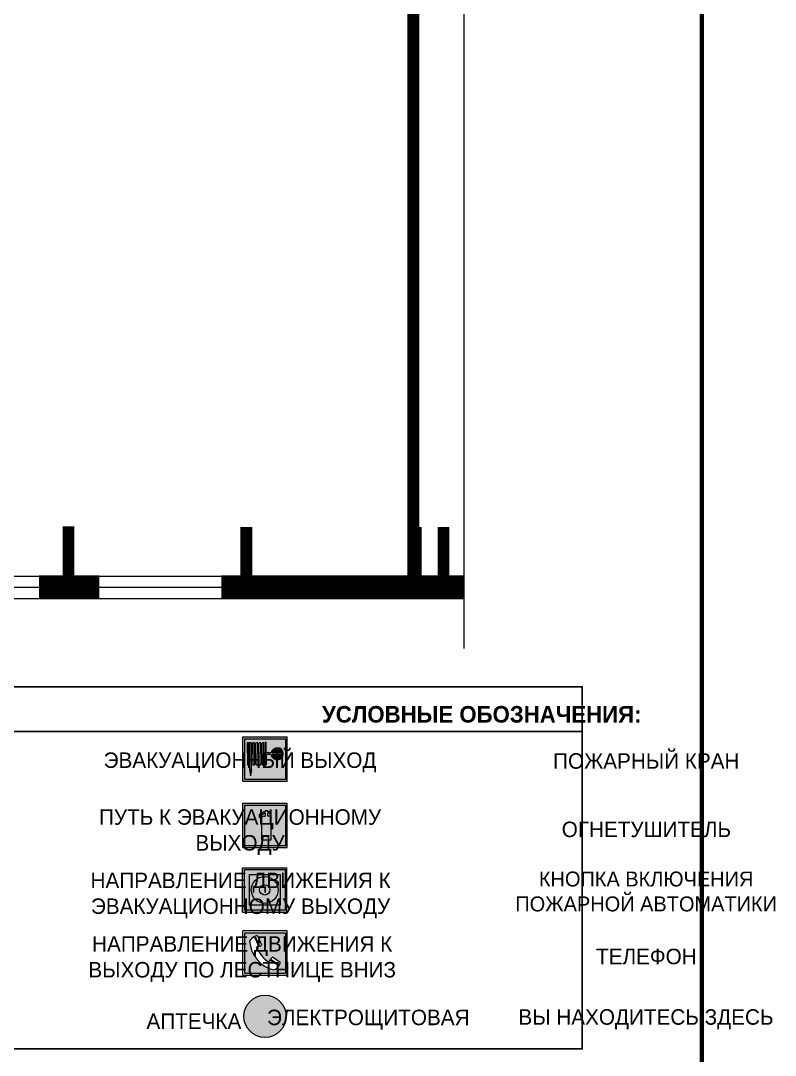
# Model space of a CAD drawing. Header units: millimetres. Extents: x 13114 to 67229, y 22859 to 38520.
# Drawn here: x 26780.8 to 26917.3, y 25880.7 to 26067.6 of the extents above; entities that cross this region are included whole.
import ezdxf

# ---------------------------------------------------------------- set-up
doc = ezdxf.new("R2010")
doc.units = ezdxf.units.MM
doc.styles.add('обычный', font='arial.ttf')

# ---------------------------------------------------------------- blocks, each defined once
blk = doc.blocks.new('A$C37112FD5')
at = {"true_color": 0xf5f5ff}
h = blk.add_hatch(color=7, dxfattribs=at)
h.dxf.hatch_style = 1
h.paths.add_polyline_path([(12.8, -7.4), (0, -7.4), (0, -20.2), (12.8, -20.2)])
h.paths.add_polyline_path([(12.29, -7.91), (12.29, -19.69), (0.51, -19.69), (0.51, -7.91)], flags=16)
h.paths.add_polyline_path([(4.98, -9.04, -0.42597), (5.17, -9.22), (5.17, -12.25), (5.17, -15.29, -0.432244), (4.98, -15.47), (4.83, -15.47, -0.42597), (4.64, -15.29), (4.64, -12.25), (4.64, -9.22, -0.432244), (4.83, -9.04)], flags=0)
h.paths.add_polyline_path([(4.28, -9.22), (4.28, -12.25), (4.28, -15.29, -0.432244), (4.09, -15.47), (3.94, -15.47, -0.42597), (3.75, -15.29), (3.75, -12.25), (3.75, -9.22, -0.432244), (3.94, -9.04), (4.09, -9.04, -0.42597)], flags=0)
h.paths.add_polyline_path([(5.72, -9.04), (5.87, -9.04, -0.42597), (6.06, -9.22), (6.06, -12.25), (6.06, -15.29, -0.432244), (5.87, -15.47), (5.72, -15.47, -0.42597), (5.53, -15.29), (5.53, -12.25), (5.53, -9.22, -0.432244)], flags=0)
h.paths.add_polyline_path([(6.42, -8.9), (6.5, -8.9, -0.42597), (6.69, -9.08), (6.69, -12.03), (8.21, -12.03, -15.824349), (8.21, -12.47), (6.69, -12.47), (6.69, -15.42, -0.432244), (6.5, -15.6), (6.42, -15.6)], flags=0)
h.paths.add_polyline_path([(3.39, -9.22), (3.39, -12.25), (3.39, -15.29, -0.432244), (3.2, -15.47), (3.05, -15.47, -0.42597), (2.85, -15.29), (2.85, -12.25), (2.85, -9.22, -0.432244), (3.05, -9.04), (3.2, -9.04, -0.42597)], flags=0)
h.paths.add_polyline_path([(2.5, -9.22), (2.5, -16.71), (1.96, -16.71), (1.96, -9.22, -0.432244), (2.15, -9.04), (2.31, -9.04, -0.42597)], flags=0)
h.paths.add_polyline_path([(1.61, -8.9), (1.61, -15.6), (1.57, -15.6, -0.42597), (1.37, -15.42), (1.37, -12.03), (1.37, -9.09, -0.432244), (1.57, -8.9)], flags=0)
h.paths.add_polyline_path([(9.76, -10.81), (9.76, -12.03), (8.49, -12.03, -0.336371)], flags=0)
h.paths.add_polyline_path([(8.49, -12.47), (9.76, -12.47), (9.76, -13.7, -0.336371)], flags=0)
h.paths.add_polyline_path([(10.11, -10.81, -0.336371), (11.38, -12.03), (10.11, -12.03)], flags=0)
h.paths.add_polyline_path([(10.11, -12.47), (11.38, -12.47, -0.336371), (10.11, -13.7)], flags=0)
h.paths.add_polyline_path([(2.5, -16.84), (2.5, -17.05), (1.97, -17.05), (1.97, -16.84)], flags=0)
h.paths.add_polyline_path([(2.5, -17.24, -0.033778), (2.24, -18.6, -0.033778), (1.97, -17.24)], flags=0)
h = blk.add_hatch(color=242)
h.dxf.hatch_style = 1
h.paths.add_polyline_path([(12.29, -7.91), (0.51, -7.91), (0.51, -19.69), (12.29, -19.69)])
h.paths.add_polyline_path([(6.42, -15.6), (6.42, -8.9), (6.5, -8.9, -0.42597), (6.69, -9.08), (6.69, -12.03), (8.21, -12.03, -15.824349), (8.21, -12.47), (6.69, -12.47), (6.69, -15.42, -0.432244), (6.5, -15.6)], flags=16)
h.paths.add_polyline_path([(5.87, -15.47), (5.72, -15.47, -0.42597), (5.53, -15.29), (5.53, -12.25), (5.53, -9.22, -0.432244), (5.72, -9.04), (5.87, -9.04, -0.42597), (6.06, -9.22), (6.06, -12.25), (6.06, -15.29, -0.432244)], flags=16)
h.paths.add_polyline_path([(4.98, -15.47), (4.83, -15.47, -0.42597), (4.64, -15.29), (4.64, -12.25), (4.64, -9.22, -0.432244), (4.83, -9.04), (4.98, -9.04, -0.42597), (5.17, -9.22), (5.17, -12.25), (5.17, -15.29, -0.432244)], flags=16)
h.paths.add_polyline_path([(4.09, -15.47), (3.94, -15.47, -0.42597), (3.75, -15.29), (3.75, -12.25), (3.75, -9.22, -0.432244), (3.94, -9.04), (4.09, -9.04, -0.42597), (4.28, -9.22), (4.28, -12.25), (4.28, -15.29, -0.432244)], flags=16)
h.paths.add_polyline_path([(3.2, -15.47), (3.05, -15.47, -0.42597), (2.85, -15.29), (2.85, -12.25), (2.85, -9.22, -0.432244), (3.05, -9.04), (3.2, -9.04, -0.42597), (3.39, -9.22), (3.39, -12.25), (3.39, -15.29, -0.432244)], flags=16)
h.paths.add_polyline_path([(2.5, -17.05), (1.97, -17.05), (1.97, -16.84), (2.5, -16.84)], flags=16)
h.paths.add_polyline_path([(2.5, -17.24, -0.033778), (2.24, -18.6, -0.033778), (1.97, -17.24)], flags=16)
h.paths.add_polyline_path([(2.5, -16.71), (1.96, -16.71), (1.96, -9.22, -0.432244), (2.15, -9.04), (2.31, -9.04, -0.42597), (2.5, -9.22)], flags=16)
h.paths.add_polyline_path([(1.61, -15.6), (1.57, -15.6, -0.42597), (1.37, -15.42), (1.37, -12.03), (1.37, -9.09, -0.432244), (1.57, -8.9), (1.61, -8.9)], flags=16)
h.paths.add_polyline_path([(8.49, -12.47), (9.76, -12.47), (9.76, -13.7, -0.336371)], flags=0)
h.paths.add_polyline_path([(10.11, -13.7), (10.11, -12.47), (11.38, -12.47, -0.336371)], flags=0)
h.paths.add_polyline_path([(8.49, -12.03, -0.336371), (9.76, -10.81), (9.76, -12.03)], flags=0)
h.paths.add_polyline_path([(10.11, -12.03), (10.11, -10.81, -0.336371), (11.38, -12.03)], flags=0)
h = blk.add_hatch(color=7, dxfattribs=at)
h.dxf.hatch_style = 1
h.paths.add_polyline_path([(1.61, -8.9), (1.57, -8.9, 0.432244), (1.37, -9.09), (1.37, -12.03), (1.37, -15.42, 0.42597), (1.57, -15.6), (1.61, -15.6)])
h.paths.add_polyline_path([(2.5, -9.22, 0.42597), (2.31, -9.04), (2.15, -9.04, 0.432244), (1.96, -9.22), (1.96, -16.71), (2.5, -16.71)])
h.paths.add_polyline_path([(2.5, -16.84), (1.97, -16.84), (1.97, -17.05), (2.5, -17.05)])
h.paths.add_polyline_path([(2.5, -17.24), (1.97, -17.24, 0.033778), (2.24, -18.6, 0.033778)])
h.paths.add_polyline_path([(3.39, -12.25), (3.39, -9.22, 0.42597), (3.2, -9.04), (3.05, -9.04, 0.432244), (2.85, -9.22), (2.85, -12.25), (2.85, -15.29, 0.42597), (3.05, -15.47), (3.2, -15.47, 0.432244), (3.39, -15.29)])
h.paths.add_polyline_path([(4.28, -12.25), (4.28, -9.22, 0.42597), (4.09, -9.04), (3.94, -9.04, 0.432244), (3.75, -9.22), (3.75, -12.25), (3.75, -15.29, 0.42597), (3.94, -15.47), (4.09, -15.47, 0.432244), (4.28, -15.29)])
h.paths.add_polyline_path([(5.17, -12.25), (5.17, -9.22, 0.42597), (4.98, -9.04), (4.83, -9.04, 0.432244), (4.64, -9.22), (4.64, -12.25), (4.64, -15.29, 0.42597), (4.83, -15.47), (4.98, -15.47, 0.432244), (5.17, -15.29)])
h.paths.add_polyline_path([(6.06, -12.25), (6.06, -9.22, 0.42597), (5.87, -9.04), (5.72, -9.04, 0.432244), (5.53, -9.22), (5.53, -12.25), (5.53, -15.29, 0.42597), (5.72, -15.47), (5.87, -15.47, 0.432244), (6.06, -15.29)])
h.paths.add_polyline_path([(6.69, -12.47), (8.21, -12.47, 15.824349), (8.21, -12.03), (6.69, -12.03), (6.69, -9.08, 0.42597), (6.5, -8.9), (6.42, -8.9), (6.42, -15.6), (6.5, -15.6, 0.432244), (6.69, -15.42)])
h.paths.add_polyline_path([(8.49, -12.47), (9.76, -12.47), (9.76, -13.7, -0.336371)], flags=16)
h.paths.add_polyline_path([(8.49, -12.03, -0.336371), (9.76, -10.81), (9.76, -12.03)], flags=16)
h.paths.add_polyline_path([(10.11, -12.47), (11.38, -12.47, -0.336371), (10.11, -13.7)], flags=16)
h.paths.add_polyline_path([(10.11, -12.03), (10.11, -10.81, -0.336371), (11.38, -12.03)], flags=16)
h = blk.add_hatch(color=242)
h.dxf.hatch_style = 1
h.paths.add_polyline_path([(9.76, -10.81, 0.336371), (8.49, -12.03), (9.76, -12.03)])
h.paths.add_polyline_path([(10.11, -10.81), (10.11, -12.03), (11.38, -12.03, 0.336371)])
h.paths.add_polyline_path([(11.38, -12.47), (10.11, -12.47), (10.11, -13.7, 0.336371)])
h.paths.add_polyline_path([(9.76, -12.47), (8.49, -12.47, 0.336371), (9.76, -13.7)])
at = {"color": 242, "lineweight": 5}
for p, q in [((0, -20.2), (0, -7.4)), ((0, -7.4), (12.8, -7.4)), ((1.57, -8.9), (1.61, -8.9)), ((1.61, -8.9), (1.61, -15.6)), ((6.42, -8.9), (6.42, -15.6)), ((6.5, -8.9), (6.42, -8.9)), ((12.8, -20.2), (12.8, -7.4)), ((1.37, -12.03), (1.37, -9.08)), ((1.96, -16.71), (1.96, -9.22)), ((2.15, -9.04), (2.31, -9.04)), ((2.5, -16.71), (2.5, -9.22)), ((2.85, -12.25), (2.85, -9.22)), ((3.05, -9.04), (3.2, -9.04)), ((3.39, -12.25), (3.39, -9.22)), ((3.75, -12.25), (3.75, -9.22)), ((3.94, -9.04), (4.09, -9.04)), ((4.28, -12.25), (4.28, -9.22)), ((4.64, -12.25), (4.64, -9.22)), ((4.83, -9.04), (4.98, -9.04)), ((5.17, -12.25), (5.17, -9.22)), ((5.53, -12.25), (5.53, -9.22)), ((5.72, -9.04), (5.87, -9.04)), ((6.06, -12.25), (6.06, -9.22)), ((6.69, -12.03), (6.69, -9.08)), ((9.76, -10.81), (9.76, -12.03)), ((10.11, -10.81), (10.11, -12.03)), ((1.37, -12.03), (1.37, -15.42)), ((2.85, -12.25), (2.85, -15.29)), ((3.39, -12.25), (3.39, -15.29)), ((3.75, -12.25), (3.75, -15.29)), ((4.28, -12.25), (4.28, -15.29)), ((4.64, -12.25), (4.64, -15.29)), ((5.17, -12.25), (5.17, -15.29)), ((5.53, -12.25), (5.53, -15.29)), ((6.06, -12.25), (6.06, -15.29)), ((8.21, -12.03), (6.69, -12.03)), ((8.21, -12.47), (6.69, -12.47)), ((6.69, -12.47), (6.69, -15.42)), ((9.76, -12.03), (8.49, -12.03)), ((9.76, -12.47), (8.49, -12.47)), ((9.76, -12.47), (9.76, -13.7)), ((11.38, -12.03), (10.11, -12.03)), ((11.38, -12.47), (10.11, -12.47)), ((10.11, -12.47), (10.11, -13.7)), ((1.57, -15.6), (1.61, -15.6)), ((1.96, -16.71), (2.5, -16.71)), ((1.97, -16.84), (2.5, -16.84)), ((1.97, -17.05), (1.97, -16.84)), ((2.5, -17.05), (1.97, -17.05)), ((1.97, -17.24), (2.5, -17.24)), ((2.5, -16.84), (2.5, -17.05)), ((3.05, -15.47), (3.2, -15.47)), ((3.94, -15.47), (4.09, -15.47)), ((4.83, -15.47), (4.98, -15.47)), ((5.72, -15.47), (5.87, -15.47)), ((6.42, -15.6), (6.5, -15.6)), ((0, -20.2), (12.8, -20.2))]:
    blk.add_line(p, q, dxfattribs=at)
blk.add_lwpolyline([(0.51, -7.91), (12.29, -7.91), (12.29, -19.69), (0.51, -19.69)], close=True, dxfattribs=at)
for centre, radius, start, end in [((1.56, -9.09), 0.182, 87.1027, 180.6071), ((6.51, -9.09), 0.182, 359.3929, 92.8973), ((2.15, -9.22), 0.182, 87.1027, 180.6071), ((2.32, -9.22), 0.182, 359.3929, 92.8973), ((3.04, -9.22), 0.182, 87.1027, 180.6071), ((3.21, -9.22), 0.182, 359.3929, 92.8973), ((3.93, -9.22), 0.182, 87.1027, 180.6071), ((4.1, -9.22), 0.182, 359.3929, 92.8973), ((4.82, -9.22), 0.182, 87.1027, 180.6071), ((4.99, -9.22), 0.182, 359.3929, 92.8973), ((5.71, -9.22), 0.182, 87.1027, 180.6071), ((5.88, -9.22), 0.182, 359.3929, 92.8973), ((9.93, -12.25), 1.74, 187.2319, 172.7681), ((9.93, -12.25), 1.46, 96.9927, 171.3585), ((9.93, -12.25), 1.46, 8.6415, 83.0073), ((9.93, -12.25), 1.46, 188.6415, 263.0073), ((9.93, -12.25), 1.46, 276.9927, 351.3585), ((1.56, -15.42), 0.182, 179.3929, 272.8973), ((12.17, -15.98), 10.27, 187.041, 194.7793), ((-7.7, -15.98), 10.27, 345.2207, 352.959), ((3.04, -15.29), 0.182, 179.3929, 272.8973), ((3.21, -15.29), 0.182, 267.1027, 0.6071), ((3.93, -15.29), 0.182, 179.3929, 272.8973), ((4.1, -15.29), 0.182, 267.1027, 0.6071), ((4.82, -15.29), 0.182, 179.3929, 272.8973), ((4.99, -15.29), 0.182, 267.1027, 0.6071), ((5.71, -15.29), 0.182, 179.3929, 272.8973), ((5.88, -15.29), 0.182, 267.1027, 0.6071), ((6.51, -15.42), 0.182, 267.1027, 0.6071)]:
    blk.add_arc(centre, radius, start, end, dxfattribs=at)
blk = doc.blocks.new('A$C7B8C2D5B')
at = {"lineweight": 0}
h = blk.add_hatch(color=5, dxfattribs=at)
h.dxf.hatch_style = 1
h.paths.add_polyline_path([(1.397, -3.024, 1), (-2.112, -3.024, 1)])
at = {"color": 5, "lineweight": 0}
blk.add_circle((-0.358, -3.024), 1.755, dxfattribs=at)
blk = doc.blocks.new('A$C456E1F9C')
at = {"lineweight": 5}
h = blk.add_hatch(color=242, dxfattribs=at)
h.paths.add_polyline_path([(0.51, -1.47), (0.51, -13.26), (12.29, -13.26), (12.29, -1.47)])
h.paths.add_polyline_path([(5.42, -4.95, -0.254479), (4.78, -5.4), (3.52, -2.53, -0.209735), (4.23, -2.4)], flags=16)
h.paths.add_polyline_path([(8.53, -8.6), (10.87, -10.17), (10.54, -10.76), (8.03, -9.13, -0.192251)], flags=16)
h.paths.add_polyline_path([(4.61, -5.49, 0.005518), (3.87, -5.72, 0.128647), (7.49, -10.01, 0.00809), (7.83, -9.33), (10.47, -10.97, -0.16736), (8.99, -12.25, -0.327862), (1.95, -3.95, -0.166952), (3.36, -2.62)], flags=16)
at = {"color": 242, "lineweight": 5}
for p, q in [((0, -13.77), (0, -0.97)), ((12.8, -0.97), (0, -0.97)), ((4.61, -5.49), (3.36, -2.62)), ((3.52, -2.53), (4.78, -5.4)), ((4.23, -2.4), (5.42, -4.95)), ((12.8, -13.77), (12.8, -0.97)), ((10.81, -10.12), (8.53, -8.6)), ((7.83, -9.33), (10.47, -10.97)), ((8.03, -9.13), (10.54, -10.76)), ((10.54, -10.76), (10.8, -10.3)), ((10.8, -10.3), (10.81, -10.12)), ((0, -13.77), (12.8, -13.77))]:
    blk.add_line(p, q, dxfattribs=at)
blk.add_lwpolyline([(0.51, -1.47), (12.29, -1.47), (12.29, -13.26), (0.51, -13.26)], close=True, dxfattribs=at)
for centre, radius, start, end in [((4.59, -5.34), 2.99, 114.2845, 152.1974), ((4.02, -3.27), 0.891, 76.3284, 123.7092), ((11.12, -3.31), 9.19, 183.9915, 256.6009), ((14.98, -39.1), 35.17, 107.1487, 108.4135), ((13.86, -0.94), 11.08, 205.5536, 234.8762), ((4.68, -4.59), 0.824, 276.9621, 334.0723), ((8.94, -9.5), 0.989, 114.4092, 157.9388), ((-13.31, 0.8), 23.44, 332.5487, 334.4027), ((7.87, -9.46), 3, 291.9291, 329.9329)]:
    blk.add_arc(centre, radius, start, end, dxfattribs=at)
blk = doc.blocks.new('A$C54414219')
at = {"true_color": 0xffffff}
h = blk.add_hatch(color=7, dxfattribs=at)
h.paths.add_polyline_path([(2.39, -9.45), (2.39, -18.3), (11.23, -18.3), (11.23, -9.45)], flags=0)
h.paths.add_polyline_path([(10.71, -13.87, -1), (2.92, -13.87, -1)], flags=0)
h.paths.add_polyline_path([(8.3, -13.87, -1), (5.33, -13.87, -1)], flags=0)
h.paths.add_polyline_path([(0.41, -7.47), (0.41, -20.27), (13.21, -20.27), (13.21, -7.47)])
h.paths.add_polyline_path([(0.92, -19.77), (12.71, -19.77), (12.71, -7.98), (0.92, -7.98)], flags=16)
h.paths.add_polyline_path([(11.23, -9.45), (11.23, -18.3), (2.39, -18.3), (2.39, -9.45)], flags=0)
at = {"lineweight": 5}
h = blk.add_hatch(color=242, dxfattribs=at)
h.paths.add_polyline_path([(12.71, -7.98), (0.92, -7.98), (0.92, -19.77), (12.71, -19.77)])
h.paths.add_polyline_path([(11.23, -18.3), (2.39, -18.3), (2.39, -9.45), (11.23, -9.45)], flags=16)
h.paths.add_polyline_path([(10.71, -13.87, -1), (2.92, -13.87, -1)], flags=0)
h.paths.add_polyline_path([(8.3, -13.87, -1), (5.33, -13.87, -1)], flags=0)
at = {"true_color": 0xffffff}
h = blk.add_hatch(color=7, dxfattribs=at)
h.paths.add_polyline_path([(2.39, -9.45), (2.39, -18.3), (11.23, -18.3), (11.23, -9.45)])
h.paths.add_polyline_path([(10.71, -13.87, -1), (2.92, -13.87, -1)], flags=16)
h.paths.add_polyline_path([(8.3, -13.87, -1), (5.33, -13.87, -1)], flags=0)
at = {"lineweight": 5}
h = blk.add_hatch(color=242, dxfattribs=at)
h.paths.add_polyline_path([(2.92, -13.87, 1), (10.71, -13.87, 1)])
h.paths.add_polyline_path([(8.3, -13.87, -1), (5.33, -13.87, -1)], flags=16)
at = {"color": 242, "lineweight": 5}
for p, q in [((0.41, -20.27), (0.41, -7.47)), ((0.41, -7.47), (13.21, -7.47)), ((0.41, -7.47), (13.21, -7.47)), ((13.21, -20.27), (13.21, -7.47)), ((0.41, -20.27), (13.21, -20.27))]:
    blk.add_line(p, q, dxfattribs=at)
for points in [[(0.92, -7.98), (12.71, -7.98), (12.71, -19.77), (0.92, -19.77)], [(2.39, -9.45), (11.23, -9.45), (11.23, -18.3), (2.39, -18.3)]]:
    blk.add_lwpolyline(points, close=True, dxfattribs=at)
for radius in [3.89, 1.49]:
    blk.add_circle((6.81, -13.87), radius, dxfattribs=at)
blk = doc.blocks.new('A$C3AD82952')
at = {"true_color": 0xf5f5ff}
h = blk.add_hatch(color=7, dxfattribs=at)
h.dxf.hatch_style = 1
h.paths.add_polyline_path([(8.21, 8.73, 0.414214), (7.89, 9.05), (7.22, 9.05), (7.22, 9.92), (7.59, 9.92, 1), (7.57, 10.36), (7.22, 10.36), (7.22, 10.6), (6.43, 10.6), (6.43, 10.36), (6.01, 10.36), (4.74, 9.59), (4.74, 8.69), (4.98, 8.73), (4.98, 9.26), (6.12, 9.91), (6.43, 9.91), (6.43, 9.05), (5.76, 9.05, 0.414214), (5.44, 8.73), (5.44, 2.2), (8.21, 2.2)], flags=0)
h.paths.add_polyline_path([(12.8, 12.8), (0, 12.8), (0, 0), (12.8, 0)])
h.paths.add_polyline_path([(0.51, 12.29), (12.29, 12.29), (12.29, 0.51), (0.51, 0.51)], flags=16)
h.paths.add_polyline_path([(4.74, 9.59), (6.01, 10.36), (6.43, 10.36), (6.43, 10.6), (7.22, 10.6), (7.22, 10.36), (7.59, 10.36, -0.94586), (7.59, 9.92), (7.22, 9.92), (7.22, 9.05), (7.89, 9.05, -0.414214), (8.21, 8.73), (8.21, 2.2), (5.44, 2.2), (5.44, 8.73, -0.414214), (5.76, 9.05), (6.43, 9.05), (6.43, 9.91), (6.12, 9.91), (4.98, 9.26), (4.98, 8.73), (4.74, 8.69)], flags=0)
h = blk.add_hatch(color=242)
h.dxf.hatch_style = 1
h.paths.add_polyline_path([(12.29, 12.29), (0.51, 12.29), (0.51, 0.51), (12.29, 0.51)])
h.paths.add_polyline_path([(4.74, 8.69), (4.74, 9.59), (6.01, 10.36), (6.43, 10.36), (6.43, 10.6), (7.22, 10.6), (7.22, 10.36), (7.59, 10.36, -0.94586), (7.59, 9.92), (7.22, 9.92), (7.22, 9.05), (7.89, 9.05, -0.414214), (8.21, 8.73), (8.21, 2.2), (5.44, 2.2), (5.44, 8.73, -0.414214), (5.76, 9.05), (6.43, 9.05), (6.43, 9.91), (6.12, 9.91), (4.98, 9.26), (4.98, 8.73)], flags=16)
h = blk.add_hatch(color=7, dxfattribs=at)
h.dxf.hatch_style = 1
h.paths.add_polyline_path([(8.21, 8.73, 0.414214), (7.89, 9.05), (7.22, 9.05), (7.22, 9.92), (7.59, 9.92, 1), (7.57, 10.36), (7.22, 10.36), (7.22, 10.6), (6.43, 10.6), (6.43, 10.36), (6.01, 10.36), (4.74, 9.59), (4.74, 8.69), (4.98, 8.73), (4.98, 9.26), (6.12, 9.91), (6.43, 9.91), (6.43, 9.05), (5.76, 9.05, 0.414214), (5.44, 8.73), (5.44, 2.2), (8.21, 2.2)])
at = {"color": 242, "lineweight": 5}
for p, q in [((0, 0), (0, 12.8)), ((0, 12.8), (12.8, 12.8)), ((12.8, 0), (12.8, 12.8)), ((6.01, 10.36), (4.74, 9.59)), ((4.74, 9.59), (4.74, 8.69)), ((4.98, 9.26), (6.12, 9.91)), ((4.98, 8.73), (4.98, 9.26)), ((5.76, 9.05), (6.43, 9.05)), ((6.01, 10.36), (6.43, 10.36)), ((6.12, 9.91), (6.43, 9.91)), ((7.22, 10.6), (6.43, 10.6)), ((6.43, 10.6), (6.43, 10.36)), ((6.43, 9.91), (6.43, 9.05)), ((7.22, 10.36), (7.22, 10.6)), ((7.59, 10.36), (7.22, 10.36)), ((7.22, 9.05), (7.22, 9.92)), ((7.59, 9.92), (7.22, 9.92)), ((7.89, 9.05), (7.22, 9.05)), ((4.74, 8.69), (4.98, 8.73)), ((5.44, 2.2), (5.44, 8.73)), ((8.21, 2.2), (8.21, 8.73)), ((0, 0), (12.8, 0)), ((5.44, 2.2), (8.21, 2.2))]:
    blk.add_line(p, q, dxfattribs=at)
blk.add_lwpolyline([(0.51, 12.29), (12.29, 12.29), (12.29, 0.51), (0.51, 0.51)], close=True, dxfattribs=at)
for centre, radius, start, end in [((5.76, 8.73), 0.32, 90, 180), ((7.58, 10.14), 0.223, 273.1875, 86.8125), ((7.89, 8.73), 0.32, 0, 90)]:
    blk.add_arc(centre, radius, start, end, dxfattribs=at)

msp = doc.modelspace()

# ---------------------------------------------------------------- linework, layer by layer
at = {"color": 6, "lineweight": 100}
msp.add_lwpolyline([(26303.99, 25855.78), (26903.99, 25855.78), (26903.99, 26250.78), (26303.99, 26250.78)], close=True, dxfattribs=at)
at = {"lineweight": 0}
for points in [[(26861.01, 25954.19), (26861.01, 26182.8)], [(26360.52, 25967.23), (26861.01, 25967.23)], [(26360.52, 25965.25), (26861.01, 25965.25)], [(26360.52, 25963.2), (26861.01, 25963.2)]]:
    msp.add_lwpolyline(points, dxfattribs=at)
for points, const_width in [([(26851.84, 26136.48), (26851.84, 25966.71)], 2.14), ([(26789.46, 25976.27), (26789.46, 25966.41)], 2.14), ([(26821.63, 25976.15), (26821.63, 25966.29)], 2.14), ([(26852.25, 25976.15), (26852.25, 25966.29)], 2.14), ([(26857.28, 25976.15), (26857.28, 25966.29)], 2.14), ([(26784.11, 25965.25), (26795.03, 25965.25)], 4.28), ([(26817.1, 25965.25), (26861.01, 25965.25)], 4.28)]:
    msp.add_lwpolyline(points, dxfattribs=dict(at, const_width=const_width))
for points in [[(26738.6, 25939.21), (26882.37, 25939.21), (26882.37, 25947.26), (26738.6, 25947.26)], [(26738.6, 25939.21), (26882.37, 25939.21), (26882.37, 25881.81), (26738.6, 25881.81)]]:
    msp.add_lwpolyline(points, close=True)

# ---------------------------------------------------------------- block references
for name, p, xscale, yscale, zscale in [('A$C37112FD5', (26821.01, 25942.82), 0.6249984004534781, 0.6249984004534781, 0.6249984004534781), ('A$C3AD82952', (26821.01, 25918.21), 0.625, 0.625, 0.625), ('A$C54414219', (26820.7, 25919.23), 0.625, 0.625, 0.625), ('A$C456E1F9C', (26821.01, 25903.75), 0.625, 0.625, 0.625), ('A$C7B8C2D5B', (26825.78, 25894.29), 2.177419353276491, 2.177419353276491, 2.177419353276491)]:
    msp.add_blockref(name, p, dxfattribs=dict(xscale=xscale, yscale=yscale, zscale=zscale))

# ---------------------------------------------------------------- texts
at = {"lineweight": 0, "attachment_point": 5, "style": 'обычный'}
for s, insert, char_height, width in [('{\\fProxima Nova Rg|b1|i0|c204|p2;УСЛОВНЫЕ ОБОЗНАЧЕНИЯ:\\H1.1997x; }', (26864.19, 25942.27), 3, 175.1736), ('\\pi-8.4,l8.4,t8.4;{\\fProxima Nova Rg|b0|i0|c204|p2;ЭВАКУАЦИОННЫЙ ВЫХОД\\H1.6404x; }', (26820.49, 25933.6), 2.8, 126.6484), ('\\pi-8.4,l8.4,t8.4;{\\fProxima Nova Rg|b0|i0|c204|p2;ПОЖАРНЫЙ КРАН\\H1.6404x; }', (26893.95, 25933.84), 2.8, 126.6484), ('\\pi-8.4,l8.4,t8.4;{\\fProxima Nova Rg|b0|i0|c204|p2;ПУТЬ К ЭВАКУАЦИОННОМУ \\PВЫХОДУ }', (26820.5, 25920.99), 2.8, 126.6484), ('\\pi-8.4,l8.4,t8.4;{\\fProxima Nova Rg|b0|i0|c204|p2;ОГНЕТУШИТЕЛЬ\\H1.1997x; }', (26893.97, 25921.48), 2.8, 126.6484), ('\\pi-8.1,l8.1,t8.1;{\\fProxima Nova Rg|b0|i0|c204|p2;КНОПКА ВКЛЮЧЕНИЯ\\PПОЖАРНОЙ АВТОМАТИКИ}', (26893.92, 25910.26), 2.7, 126.6484), ('\\pi-8.4,l8.4,t8.4;{\\fProxima Nova Rg|b0|i0|c204|p2;НАПРАВЛЕНИЕ ДВИЖЕНИЯ К \\PЭВАКУАЦИОННОМУ ВЫХОДУ}', (26820.59, 25909.54), 2.8, 126.6484), ('\\pi-8.4,l8.4,t8.4;{\\fProxima Nova Rg|b0|i0|c204|p2;НАПРАВЛЕНИЕ ДВИЖЕНИЯ К \\PВЫХОДУ ПО ЛЕСТНИЦЕ ВНИЗ}', (26820.88, 25898.06), 2.8, 126.6484), ('\\pi-8.4,l8.4,t8.4;{\\fProxima Nova Rg|b0|i0|c204|p2;ТЕЛЕФОН\\H1.1997x; }', (26893.96, 25898.51), 2.8, 126.6484), ('\\pi-8.4,l8.4,t8.4;{\\fProxima Nova Rg|b0|i0|c204|p2;АПТЕЧКА\\H1.1667x; }', (26812.15, 25886.84), 2.8, 126.6484), ('\\pi-8.4,l8.4,t8.4;{\\fProxima Nova Rg|b0|i0|c204|p2;ЭЛЕКТРОЩИТОВАЯ\\H1.1997x; }', (26843.68, 25887.11), 2.8, 126.6484), ('\\pi-8.4,l8.4,t8.4;{\\fProxima Nova Rg|b0|i0|c204|p2;ВЫ НАХОДИТЕСЬ ЗДЕСЬ\\H1.1997x; }', (26893.89, 25887.19), 2.8, 126.6484)]:
    msp.add_mtext(s, dxfattribs=dict(at, insert=insert, char_height=char_height, width=width))

doc.saveas('drawing.dxf')
